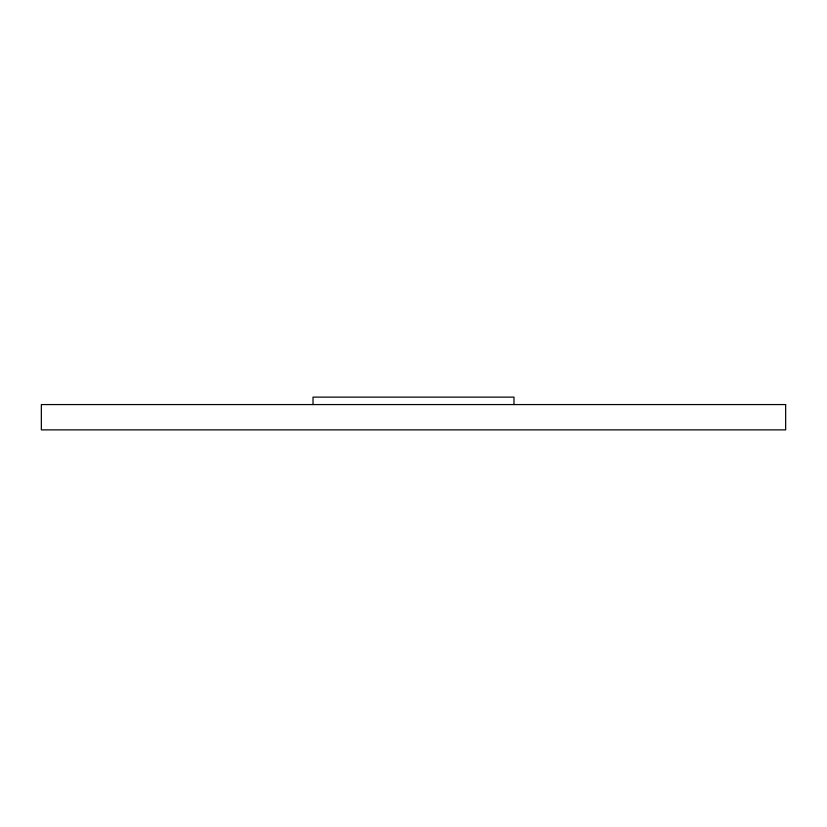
<?xml version="1.0" encoding="UTF-8"?>
<svg xmlns="http://www.w3.org/2000/svg" width="827" height="827" viewBox="0 0 827 827"><rect width="100%" height="100%" fill="white"/><g stroke="black" fill="none" stroke-linecap="round" stroke-linejoin="round"><path stroke-width="1.24" d="M513.981 404.568L513.981 397.125L313.019 397.125L313.019 404.568M785.65 404.568L41.35 404.568L41.35 429.875L785.65 429.875L785.65 404.568"/></g></svg>
